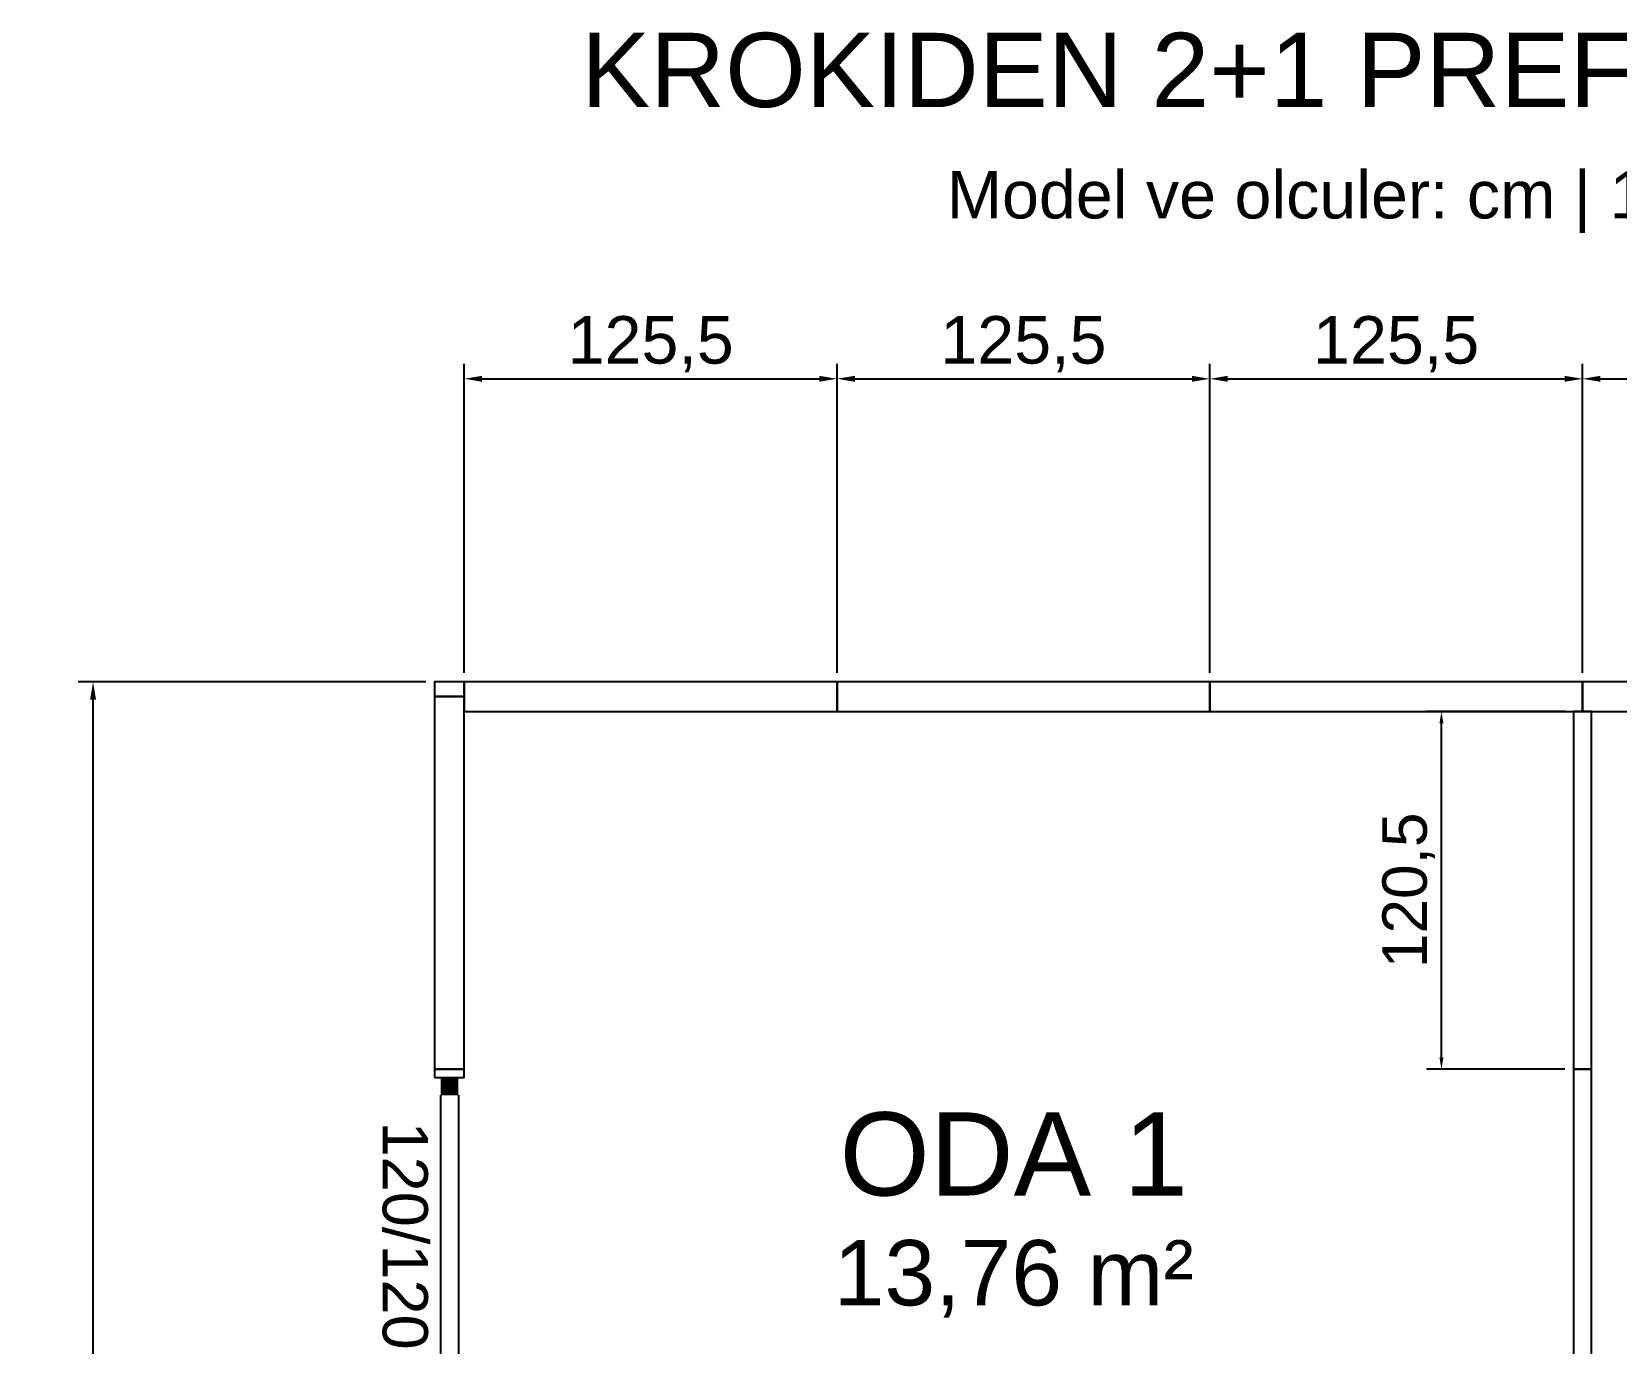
# Model space of a CAD drawing. Header units: centimetres. Extents: x -136 to 1955, y -1012 to 1233.
# Drawn here: x 937 to 1471, y 791 to 1233 of the extents above; entities that cross this region are included whole.
import ezdxf
from ezdxf.enums import TextEntityAlignment as Align

# ---------------------------------------------------------------- set-up
doc = ezdxf.new("R2010")
doc.units = ezdxf.units.CM
for name, color, linetype in [('DIS_DUVAR_100', 30, 'Continuous'), ('IC_DUVAR_60', 30, 'Continuous'), ('KOSE_PROFIL_100', 8, 'Continuous'), ('ODA_ADLARI', 7, 'Continuous'), ('OLCULER', 7, 'Continuous'), ('OZEL_PANEL_OLCU_CM', 3, 'Continuous'), ('PENCERE', 10, 'Continuous')]:
    doc.layers.add(name, color=color, linetype=linetype)
doc.styles.get("Standard").update_dxf_attribs({"font": 'Arial.ttf'})
doc.dimstyles.new('ISO-25', dxfattribs={"dimtxt": 2.5, "dimasz": 2.5, "dimexe": 1.25, "dimexo": 0.625, "dimtad": 1, "dimtxsty": 'Standard', "dimcen": 2.5, "dimadec": 0, "dimazin": 0, "dimtfac": 1, "dimtmove": 0, "dimatfit": 3, "dimfxl": 1, "dimarcsym": 0})

# ---------------------------------------------------------------- blocks, each defined once
blk = doc.blocks.new('DIS_H_1255_100')
blk.add_lwpolyline([(0, 0), (125.5, 0), (125.5, 10), (0, 10)], close=True)
blk = doc.blocks.new('kaynak-pencere-120120')
at = {"layer": 'PENCERE', "color": 1}
for p, q in [((53387.01, 8192.86), (53397.01, 8192.86)), ((53389.01, 8186.86), (53389.01, 8078.86)), ((53395.01, 8186.86), (53395.01, 8078.86)), ((53387.01, 8072.86), (53397.01, 8072.86))]:
    blk.add_line(p, q, dxfattribs=at)
for points in [[(53389.01, 8192.86), (53389.01, 8186.86), (53395.01, 8192.86), (53395.01, 8186.86)], [(53389.01, 8072.86), (53389.01, 8078.86), (53395.01, 8072.86), (53395.01, 8078.86)]]:
    blk.add_solid(points, dxfattribs=at)
at = {"layer": 'PENCERE', "color": 0, "lineweight": 25}
blk.add_text('120/120', height=15.217, rotation=270, dxfattribs=at).set_placement((53369.52, 8178.03))
blk = doc.blocks.new('KROKI_P120120_V_1255_100')
for points in [[(0, 122.75), (10, 122.75), (10, 125.5), (0, 125.5)], [(0, 0), (10, 0), (10, 2.75), (0, 2.75)]]:
    blk.add_lwpolyline(points, close=True)
blk.add_blockref('kaynak-pencere-120120', (-53387.01, -8070.11))
blk = doc.blocks.new('DIS_V_1255_100')
blk.add_lwpolyline([(0, 0), (10, 0), (10, 125.5), (0, 125.5)], close=True)
blk = doc.blocks.new('VER_BAG_100_50')
blk.add_lwpolyline([(0, 0), (10, 0), (10, 5), (0, 5)], close=True)
blk = doc.blocks.new('IC_V_1255_60')
blk.add_lwpolyline([(0, 0), (6, 0), (6, 125.5), (0, 125.5)], close=True)
blk = doc.blocks.new('IC_V_1205_60')
blk.add_lwpolyline([(0, 0), (6, 0), (6, 120.5), (0, 120.5)], close=True)
blk = doc.blocks.new('*D131')
at = {"layer": 'Defpoints', "color": 0, "transparency": 16777216}
for p in [(958, 1014), (1073, 1014), (1073, 0)]:
    blk.add_point(p, dxfattribs=at)
at = {"layer": 'OLCULER', "color": 0, "lineweight": -2, "transparency": 16777216}
for p, q in [((1070, 1014), (953, 1014)), ((958, 6), (958, 1008)), ((1070, 0), (953, 0))]:
    blk.add_line(p, q, dxfattribs=at)
at = {"layer": 'OLCULER', "color": 0, "transparency": 16777216}
for points in [[(957, 1008), (959, 1008), (958, 1014)], [(957, 6), (959, 6), (958, 0)]]:
    blk.add_solid(points, dxfattribs=at)
at = {"layer": 'OLCULER', "color": 0, "transparency": 16777216, "insert": (947.83, 507), "char_height": 16, "attachment_point": 5, "rotation": 90}
blk.add_mtext('1014', dxfattribs=at)
blk = doc.blocks.new('*D132')
at = {"layer": 'Defpoints', "color": 0, "transparency": 16777216}
for p in [(1208.5, 1116), (1083, 1014), (1208.5, 1014)]:
    blk.add_point(p, dxfattribs=at)
at = {"layer": 'OLCULER', "color": 0, "lineweight": -2, "transparency": 16777216}
for p, q in [((1083, 1017), (1083, 1121)), ((1208.5, 1017), (1208.5, 1121)), ((1089, 1116), (1202.5, 1116))]:
    blk.add_line(p, q, dxfattribs=at)
at = {"layer": 'OLCULER', "color": 0, "transparency": 16777216}
for points in [[(1089, 1117), (1089, 1115), (1083, 1116)], [(1202.5, 1117), (1202.5, 1115), (1208.5, 1116)]]:
    blk.add_solid(points, dxfattribs=at)
at = {"layer": 'OLCULER', "color": 0, "transparency": 16777216, "insert": (1145.75, 1127.62), "char_height": 16, "attachment_point": 5}
blk.add_mtext('125,5', dxfattribs=at)
blk = doc.blocks.new('*D133')
at = {"layer": 'Defpoints', "color": 0, "transparency": 16777216}
for p in [(1334, 1116), (1208.5, 1014), (1334, 1014)]:
    blk.add_point(p, dxfattribs=at)
at = {"layer": 'OLCULER', "color": 0, "lineweight": -2, "transparency": 16777216}
for p, q in [((1208.5, 1017), (1208.5, 1121)), ((1334, 1017), (1334, 1121)), ((1214.5, 1116), (1328, 1116))]:
    blk.add_line(p, q, dxfattribs=at)
at = {"layer": 'OLCULER', "color": 0, "transparency": 16777216}
for points in [[(1214.5, 1117), (1214.5, 1115), (1208.5, 1116)], [(1328, 1117), (1328, 1115), (1334, 1116)]]:
    blk.add_solid(points, dxfattribs=at)
at = {"layer": 'OLCULER', "color": 0, "transparency": 16777216, "insert": (1271.25, 1127.62), "char_height": 16, "attachment_point": 5}
blk.add_mtext('125,5', dxfattribs=at)
blk = doc.blocks.new('*D120')
at = {"layer": 'Defpoints', "color": 0, "transparency": 16777216}
for p in [(1459.5, 1116), (1334, 1014), (1459.5, 1014)]:
    blk.add_point(p, dxfattribs=at)
at = {"layer": 'OLCULER', "color": 0, "lineweight": -2, "transparency": 16777216}
for p, q in [((1334, 1017), (1334, 1121)), ((1459.5, 1017), (1459.5, 1121)), ((1340, 1116), (1453.5, 1116))]:
    blk.add_line(p, q, dxfattribs=at)
at = {"layer": 'OLCULER', "color": 0, "transparency": 16777216}
for points in [[(1340, 1117), (1340, 1115), (1334, 1116)], [(1453.5, 1117), (1453.5, 1115), (1459.5, 1116)]]:
    blk.add_solid(points, dxfattribs=at)
at = {"layer": 'OLCULER', "color": 0, "transparency": 16777216, "insert": (1396.75, 1127.62), "char_height": 16, "attachment_point": 5}
blk.add_mtext('125,5', dxfattribs=at)
blk = doc.blocks.new('*D121')
at = {"layer": 'Defpoints', "color": 0, "transparency": 16777216}
for p in [(1585, 1116), (1459.5, 1014), (1585, 1014)]:
    blk.add_point(p, dxfattribs=at)
at = {"layer": 'OLCULER', "color": 0, "lineweight": -2, "transparency": 16777216}
for p, q in [((1459.5, 1017), (1459.5, 1121)), ((1585, 1017), (1585, 1121)), ((1465.5, 1116), (1579, 1116))]:
    blk.add_line(p, q, dxfattribs=at)
at = {"layer": 'OLCULER', "color": 0, "transparency": 16777216}
for points in [[(1465.5, 1117), (1465.5, 1115), (1459.5, 1116)], [(1579, 1117), (1579, 1115), (1585, 1116)]]:
    blk.add_solid(points, dxfattribs=at)
at = {"layer": 'OLCULER', "color": 0, "transparency": 16777216, "insert": (1522.25, 1127.62), "char_height": 16, "attachment_point": 5}
blk.add_mtext('125,5', dxfattribs=at)
blk = doc.blocks.new('*D115')
at = {"layer": 'Defpoints', "color": 0, "transparency": 16777216}
for p in [(1412, 1004), (1456.5, 1004), (1456.5, 883.5)]:
    blk.add_point(p, dxfattribs=at)
at = {"layer": 'OZEL_PANEL_OLCU_CM', "color": 0, "lineweight": -2, "transparency": 16777216}
for p, q in [((1453.5, 1004), (1407, 1004)), ((1412, 887.5), (1412, 1000)), ((1453.5, 883.5), (1407, 883.5))]:
    blk.add_line(p, q, dxfattribs=at)
at = {"layer": 'OZEL_PANEL_OLCU_CM', "color": 0, "transparency": 16777216}
for points in [[(1411.33, 1000), (1412.67, 1000), (1412, 1004)], [(1411.33, 887.5), (1412.67, 887.5), (1412, 883.5)]]:
    blk.add_solid(points, dxfattribs=at)
at = {"layer": 'OZEL_PANEL_OLCU_CM', "color": 0, "transparency": 16777216, "insert": (1400.99, 943.75), "char_height": 15, "attachment_point": 5, "rotation": 90}
blk.add_mtext('120,5', dxfattribs=at)

msp = doc.modelspace()

# ---------------------------------------------------------------- block references
at = {"layer": 'DIS_DUVAR_100'}
for name, p in [('DIS_H_1255_100', (1083, 1004)), ('DIS_H_1255_100', (1208.5, 1004)), ('DIS_H_1255_100', (1334, 1004)), ('DIS_H_1255_100', (1459.5, 1004)), ('DIS_V_1255_100', (1073, 883.5)), ('KROKI_P120120_V_1255_100', (1073, 758))]:
    msp.add_blockref(name, p, dxfattribs=at)
at = {"layer": 'IC_DUVAR_60'}
for name, p in [('IC_V_1205_60', (1456.5, 883.5)), ('IC_V_1255_60', (1456.5, 758))]:
    msp.add_blockref(name, p, dxfattribs=at)
at = {"layer": 'KOSE_PROFIL_100'}
msp.add_blockref('VER_BAG_100_50', (1073, 1009), dxfattribs=at)

# ---------------------------------------------------------------- texts
at = {"layer": 'ODA_ADLARI'}
for s, height, p in [('KROKIDEN 2+1 PREFABRIK - 6 x 8 PANO', 25, (1459.5, 1220)), ('Model ve olculer: cm | 125,5 cm aks duzeni', 16, (1459.5, 1178)), ('ODA 1', 28, (1268, 855)), ('13,76 m²', 22, (1268, 815))]:
    msp.add_text(s, height=height, dxfattribs=at).set_placement(p, align=Align.MIDDLE_CENTER)

# ---------------------------------------------------------------- dimensions: what is measured, and where the dimension line sits
at = {"layer": 'OLCULER'}
for base, p1, p2, picture, middle in [((1208.5, 1116), (1083, 1014), (1208.5, 1014), '*D132', (1145.75, 1127.615)), ((1334, 1116), (1208.5, 1014), (1334, 1014), '*D133', (1271.25, 1127.615)), ((1459.5, 1116), (1334, 1014), (1459.5, 1014), '*D120', (1396.75, 1127.615)), ((1585, 1116), (1459.5, 1014), (1585, 1014), '*D121', (1522.25, 1127.615))]:
    dim = msp.add_linear_dim(base=base, p1=p1, p2=p2, dimstyle='ISO-25', override={"dimtxt": 16, "dimasz": 6, "dimexe": 5, "dimexo": 3, "dimgap": 2, "dimdec": 1, "dimtix": 1, "dimatfit": 1}, dxfattribs=at)
    dim.commit()
    dim.dimension.update_dxf_attribs({"geometry": picture, "text_midpoint": middle})
dim = msp.add_linear_dim(base=(958, 1014), p1=(1073, 0), p2=(1073, 1014), angle=90, dimstyle='ISO-25', override={"dimtxt": 16, "dimasz": 6, "dimexe": 5, "dimexo": 3, "dimgap": 2, "dimdec": 1, "dimtix": 1, "dimatfit": 1}, dxfattribs=at)
dim.commit()
dim.dimension.update_dxf_attribs({"geometry": '*D131', "text_midpoint": (947.831, 507)})
at = {"layer": 'OZEL_PANEL_OLCU_CM'}
dim = msp.add_linear_dim(base=(1412, 1004), p1=(1456.5, 883.5), p2=(1456.5, 1004), angle=90, dimstyle='ISO-25', override={"dimtxt": 15, "dimasz": 4, "dimexe": 5, "dimexo": 3, "dimgap": 2, "dimdec": 1, "dimtix": 1, "dimatfit": 1}, dxfattribs=at)
dim.commit()
dim.dimension.update_dxf_attribs({"geometry": '*D115', "text_midpoint": (1400.986, 943.75)})

doc.saveas('drawing.dxf')
